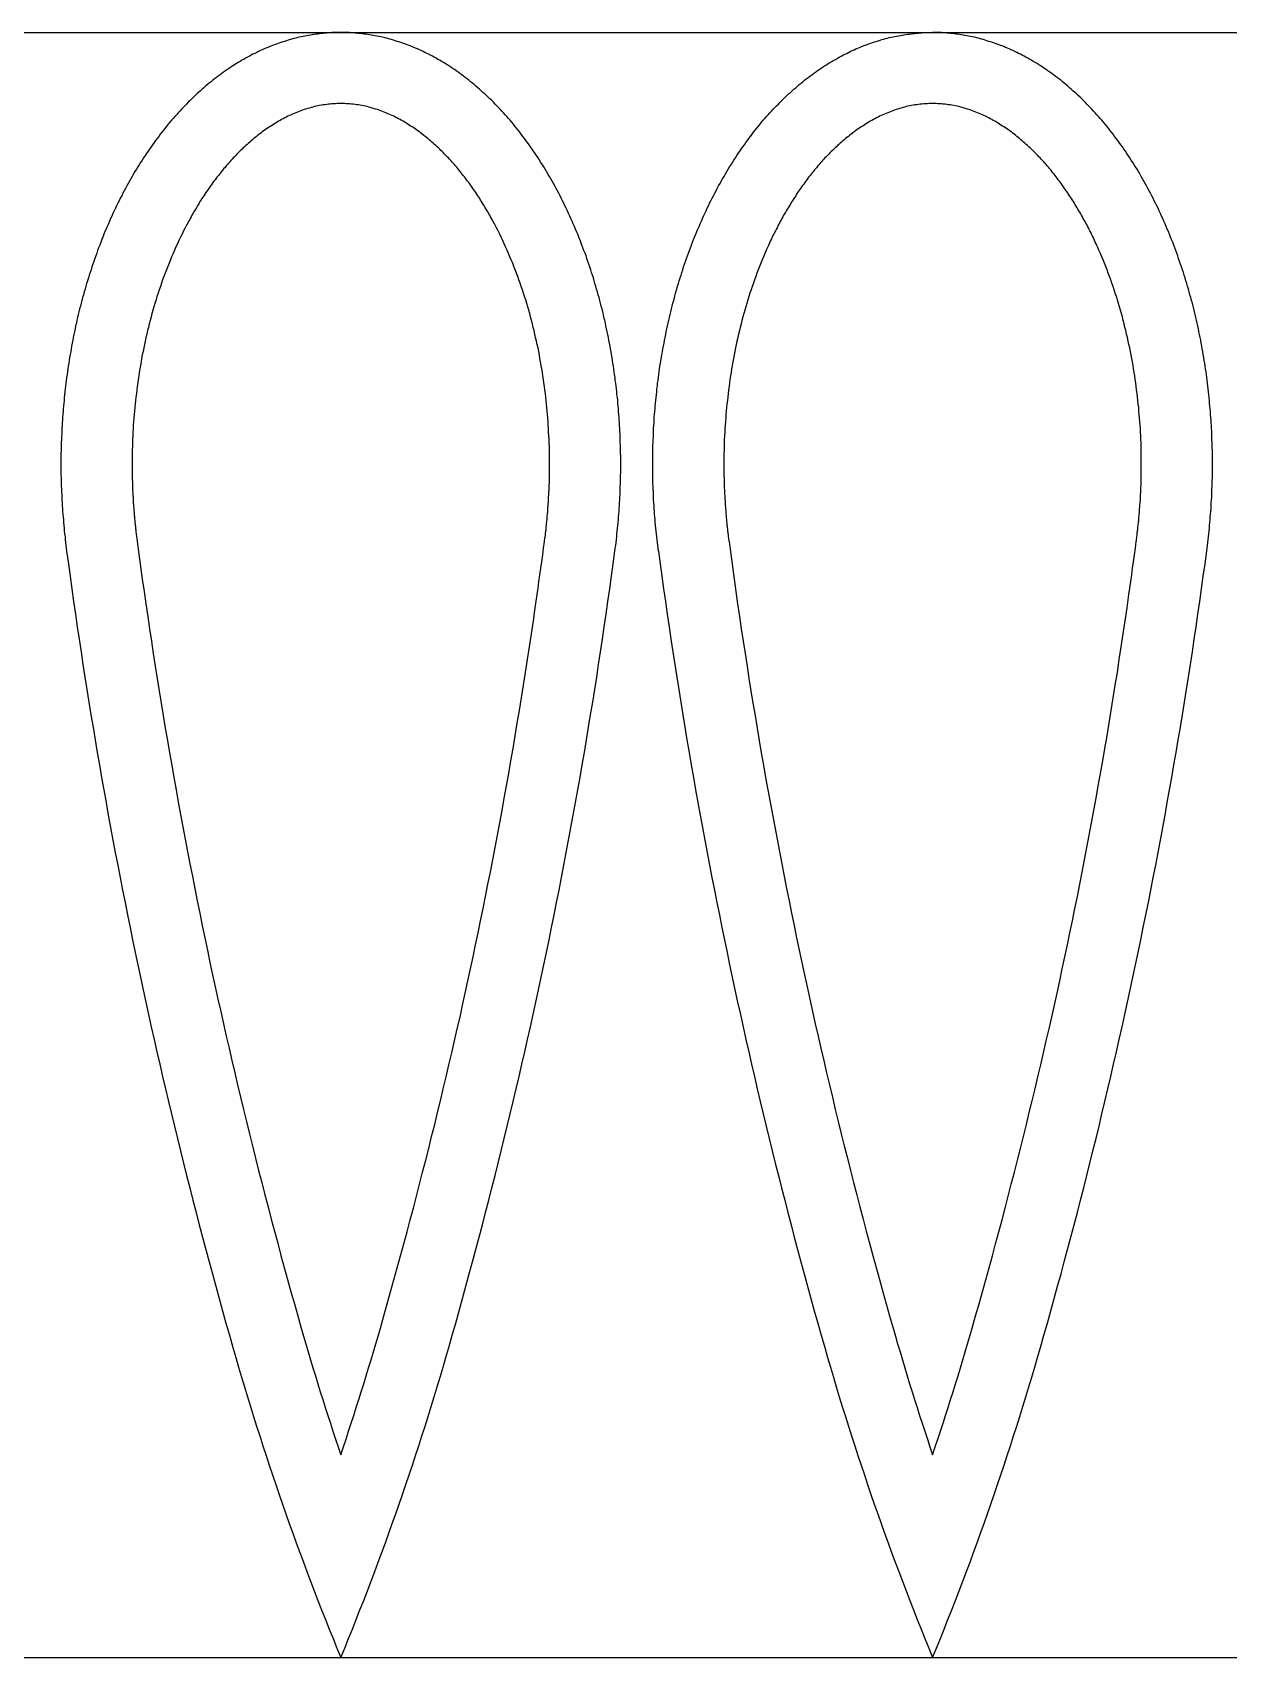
# Model space of a CAD drawing. Extents: x -111 to 2985, y -118 to 122.
# Drawn here: x 71.49 to 80.14, y 17.33 to 29.08 of the extents above; entities that cross this region are included whole.
import ezdxf

# ---------------------------------------------------------------- set-up
doc = ezdxf.new("R2010")
doc.units = 0
doc.layers.add('LAYER_03', color=5, linetype='CONTINUOUS')

msp = doc.modelspace()

# ---------------------------------------------------------------- linework, layer by layer
at = {"layer": 'LAYER_03'}
for points in [[(35.21, 29.081), (86.554, 29.081)], [(76.015, 25.331), (76.012, 25.352), (76.01, 25.372), (76.007, 25.393), (76.005, 25.414), (76.002, 25.434), (76, 25.455), (75.998, 25.475), (75.996, 25.496), (75.994, 25.516), (75.992, 25.537), (75.99, 25.557), (75.989, 25.578), (75.987, 25.598), (75.986, 25.618), (75.984, 25.639), (75.983, 25.659), (75.982, 25.679), (75.98, 25.7), (75.979, 25.72), (75.978, 25.74), (75.978, 25.76), (75.977, 25.78), (75.976, 25.8), (75.975, 25.82), (75.975, 25.84), (75.974, 25.86), (75.974, 25.88), (75.974, 25.9), (75.974, 25.919), (75.973, 25.939), (75.973, 25.959), (75.973, 25.978), (75.974, 25.998), (75.974, 26.018), (75.974, 26.038), (75.974, 26.057), (75.975, 26.077), (75.975, 26.097), (75.976, 26.117), (75.977, 26.137), (75.978, 26.157), (75.978, 26.177), (75.979, 26.198), (75.98, 26.218), (75.982, 26.238), (75.983, 26.258), (75.984, 26.278), (75.985, 26.299), (75.987, 26.319), (75.988, 26.34), (75.99, 26.36), (75.992, 26.38), (75.994, 26.401), (75.996, 26.421), (75.998, 26.442), (76, 26.462), (76.002, 26.483), (76.004, 26.504), (76.007, 26.524), (76.009, 26.545), (76.012, 26.565), (76.015, 26.586), (76.017, 26.607), (76.02, 26.627), (76.023, 26.648), (76.026, 26.669), (76.03, 26.69), (76.033, 26.71), (76.036, 26.731), (76.04, 26.752), (76.043, 26.772), (76.047, 26.793), (76.051, 26.814), (76.055, 26.835), (76.059, 26.855), (76.063, 26.876), (76.067, 26.897), (76.071, 26.917), (76.075, 26.938), (76.08, 26.959), (76.084, 26.979), (76.089, 27), (76.094, 27.021), (76.099, 27.041), (76.104, 27.062), (76.109, 27.082), (76.114, 27.103), (76.119, 27.123), (76.125, 27.144), (76.13, 27.164), (76.136, 27.185), (76.141, 27.205), (76.147, 27.225), (76.153, 27.246), (76.159, 27.266), (76.165, 27.286), (76.171, 27.306), (76.178, 27.326), (76.184, 27.346), (76.191, 27.366), (76.197, 27.386), (76.204, 27.406), (76.211, 27.426), (76.218, 27.446), (76.225, 27.466), (76.232, 27.486), (76.239, 27.505), (76.246, 27.525), (76.254, 27.544), (76.261, 27.564), (76.269, 27.583), (76.276, 27.602), (76.284, 27.622), (76.292, 27.641), (76.3, 27.66), (76.308, 27.679), (76.316, 27.698), (76.325, 27.717), (76.333, 27.736), (76.341, 27.754), (76.35, 27.773), (76.359, 27.792), (76.367, 27.81), (76.376, 27.828), (76.385, 27.847), (76.394, 27.865), (76.403, 27.883), (76.412, 27.901), (76.422, 27.919), (76.431, 27.937), (76.44, 27.954), (76.45, 27.972), (76.46, 27.989), (76.469, 28.007), (76.479, 28.024), (76.489, 28.041), (76.499, 28.058), (76.509, 28.075), (76.519, 28.092), (76.529, 28.109), (76.54, 28.125), (76.55, 28.142), (76.561, 28.158), (76.571, 28.175), (76.582, 28.191), (76.592, 28.207), (76.603, 28.223), (76.614, 28.238), (76.625, 28.254), (76.636, 28.27), (76.647, 28.285), (76.658, 28.3), (76.669, 28.315), (76.681, 28.33), (76.692, 28.345), (76.703, 28.36), (76.715, 28.375), (76.726, 28.389), (76.738, 28.403), (76.75, 28.418), (76.761, 28.432), (76.773, 28.446), (76.785, 28.459), (76.797, 28.473), (76.809, 28.486), (76.821, 28.5), (76.833, 28.513), (76.845, 28.526), (76.857, 28.539), (76.869, 28.552), (76.882, 28.564), (76.894, 28.577), (76.906, 28.589), (76.919, 28.601), (76.931, 28.613), (76.944, 28.625), (76.956, 28.637), (76.969, 28.648), (76.982, 28.66), (76.994, 28.671), (77.007, 28.682), (77.02, 28.693), (77.033, 28.704), (77.046, 28.715), (77.059, 28.725), (77.071, 28.736), (77.084, 28.746), (77.097, 28.756), (77.11, 28.766), (77.123, 28.775), (77.137, 28.785), (77.15, 28.794), (77.163, 28.804), (77.176, 28.813), (77.189, 28.822), (77.202, 28.83), (77.216, 28.839), (77.229, 28.847), (77.242, 28.856), (77.255, 28.864), (77.269, 28.872), (77.282, 28.88), (77.295, 28.887), (77.309, 28.895), (77.322, 28.902), (77.335, 28.91), (77.349, 28.917), (77.362, 28.924), (77.376, 28.93), (77.389, 28.937), (77.402, 28.943), (77.416, 28.95), (77.429, 28.956), (77.443, 28.962), (77.456, 28.968), (77.469, 28.973), (77.483, 28.979), (77.496, 28.984), (77.51, 28.989), (77.523, 28.994), (77.537, 28.999), (77.55, 29.004), (77.563, 29.009), (77.577, 29.013), (77.59, 29.017), (77.604, 29.022), (77.617, 29.026), (77.63, 29.03), (77.644, 29.033), (77.657, 29.037), (77.67, 29.04), (77.684, 29.044), (77.697, 29.047), (77.71, 29.05), (77.724, 29.053), (77.737, 29.055), (77.75, 29.058), (77.763, 29.06), (77.777, 29.063), (77.79, 29.065), (77.803, 29.067), (77.816, 29.069), (77.829, 29.07), (77.842, 29.072), (77.855, 29.074), (77.868, 29.075), (77.881, 29.076), (77.894, 29.077), (77.907, 29.078), (77.92, 29.079), (77.933, 29.08), (77.946, 29.08), (77.959, 29.081), (77.972, 29.081), (77.984, 29.081), (77.997, 29.081)], [(77.997, 28.567), (77.984, 28.567), (77.971, 28.567), (77.959, 28.566), (77.946, 28.565), (77.933, 28.565), (77.92, 28.563), (77.908, 28.562), (77.895, 28.561), (77.882, 28.559), (77.869, 28.557), (77.857, 28.555), (77.844, 28.553), (77.832, 28.55), (77.819, 28.548), (77.807, 28.545), (77.794, 28.542), (77.782, 28.538), (77.769, 28.535), (77.757, 28.531), (77.745, 28.527), (77.733, 28.524), (77.721, 28.519), (77.709, 28.515), (77.697, 28.511), (77.685, 28.506), (77.673, 28.501), (77.661, 28.496), (77.649, 28.491), (77.637, 28.486), (77.626, 28.481), (77.614, 28.475), (77.603, 28.469), (77.591, 28.463), (77.58, 28.458), (77.569, 28.451), (77.558, 28.445), (77.546, 28.439), (77.535, 28.432), (77.524, 28.426), (77.513, 28.419), (77.503, 28.412), (77.492, 28.405), (77.481, 28.398), (77.47, 28.391), (77.46, 28.384), (77.449, 28.377), (77.439, 28.369), (77.429, 28.362), (77.418, 28.354), (77.408, 28.346), (77.398, 28.338), (77.388, 28.33), (77.378, 28.322), (77.368, 28.314), (77.358, 28.306), (77.349, 28.298), (77.339, 28.289), (77.329, 28.281), (77.32, 28.272), (77.31, 28.264), (77.301, 28.255), (77.292, 28.246), (77.282, 28.238), (77.273, 28.229), (77.264, 28.22), (77.255, 28.211), (77.246, 28.201), (77.237, 28.192), (77.228, 28.183), (77.219, 28.174), (77.211, 28.164), (77.202, 28.155), (77.193, 28.145), (77.185, 28.136), (77.176, 28.126), (77.168, 28.116), (77.16, 28.106), (77.152, 28.097), (77.143, 28.087), (77.135, 28.077), (77.127, 28.067), (77.119, 28.057), (77.111, 28.047), (77.103, 28.037), (77.096, 28.027), (77.088, 28.016), (77.08, 28.006), (77.073, 27.996), (77.065, 27.985), (77.057, 27.975), (77.05, 27.965), (77.043, 27.954), (77.035, 27.944), (77.028, 27.933), (77.021, 27.923), (77.014, 27.912), (77.007, 27.901), (77, 27.891), (76.993, 27.88), (76.986, 27.869), (76.979, 27.858), (76.972, 27.847), (76.966, 27.836), (76.959, 27.825), (76.952, 27.814), (76.946, 27.803), (76.939, 27.792), (76.933, 27.781), (76.926, 27.77), (76.92, 27.759), (76.914, 27.748), (76.908, 27.737), (76.902, 27.725), (76.895, 27.714), (76.889, 27.703), (76.883, 27.692), (76.877, 27.68), (76.872, 27.669), (76.866, 27.657), (76.86, 27.646), (76.854, 27.635), (76.849, 27.623), (76.843, 27.612), (76.837, 27.6), (76.832, 27.588), (76.826, 27.577), (76.821, 27.565), (76.816, 27.554), (76.81, 27.542), (76.805, 27.53), (76.794, 27.507), (76.784, 27.483), (76.774, 27.46), (76.764, 27.436), (76.755, 27.412), (76.745, 27.389), (76.736, 27.365), (76.727, 27.341), (76.718, 27.317), (76.709, 27.293), (76.701, 27.269), (76.692, 27.244), (76.684, 27.22), (76.676, 27.196), (76.668, 27.171), (76.661, 27.147), (76.653, 27.122), (76.646, 27.098), (76.639, 27.073), (76.632, 27.049), (76.625, 27.024), (76.618, 26.999), (76.612, 26.974), (76.606, 26.949), (76.6, 26.925), (76.594, 26.9), (76.588, 26.875), (76.582, 26.85), (76.577, 26.825), (76.572, 26.8), (76.567, 26.774), (76.562, 26.749), (76.557, 26.724), (76.553, 26.699), (76.548, 26.674), (76.544, 26.648), (76.54, 26.623), (76.536, 26.598), (76.532, 26.572), (76.528, 26.547), (76.525, 26.522), (76.522, 26.496), (76.519, 26.471), (76.516, 26.445), (76.513, 26.42), (76.51, 26.394), (76.507, 26.369), (76.505, 26.343), (76.503, 26.318), (76.501, 26.292), (76.499, 26.267), (76.497, 26.241), (76.495, 26.216), (76.494, 26.19), (76.493, 26.165), (76.491, 26.139), (76.49, 26.113), (76.49, 26.088), (76.489, 26.062), (76.488, 26.037), (76.488, 26.011), (76.488, 25.985), (76.488, 25.96)], [(76.488, 25.96), (76.488, 25.951), (76.488, 25.943), (76.488, 25.934), (76.488, 25.925), (76.488, 25.917), (76.488, 25.908), (76.488, 25.899), (76.488, 25.891), (76.488, 25.882), (76.488, 25.873), (76.489, 25.865), (76.489, 25.856), (76.489, 25.847), (76.489, 25.838), (76.49, 25.829), (76.49, 25.821), (76.49, 25.812), (76.491, 25.803), (76.491, 25.794), (76.491, 25.785), (76.492, 25.776), (76.492, 25.767), (76.492, 25.758), (76.493, 25.749), (76.493, 25.74), (76.494, 25.731), (76.494, 25.723), (76.495, 25.714), (76.495, 25.705), (76.496, 25.696), (76.496, 25.687), (76.497, 25.678), (76.498, 25.669), (76.498, 25.66), (76.499, 25.651), (76.5, 25.642), (76.5, 25.633), (76.501, 25.624), (76.502, 25.615), (76.502, 25.606), (76.503, 25.598), (76.504, 25.589), (76.505, 25.58), (76.505, 25.571), (76.506, 25.562), (76.507, 25.553), (76.508, 25.545), (76.509, 25.536), (76.51, 25.527), (76.51, 25.518), (76.511, 25.51), (76.512, 25.501), (76.513, 25.492), (76.514, 25.484), (76.515, 25.475), (76.516, 25.467), (76.517, 25.458), (76.518, 25.45), (76.519, 25.441), (76.52, 25.433), (76.521, 25.424), (76.522, 25.416), (76.523, 25.407), (76.525, 25.399)], [(52.325, 17.329), (60.882, 17.329), (84.732, 17.329)], [(69.44, 17.329), (77.997, 17.329)], [(77.997, 17.329), (86.554, 17.329)]]:
    msp.add_lwpolyline(points, dxfattribs=at)
for points in [[(73.718, 17.329, 0.028059), (74.499, 19.571, 0.036624), (75.7, 25.331), (75.703, 25.352), (75.706, 25.372), (75.708, 25.393), (75.711, 25.414), (75.713, 25.434), (75.715, 25.455), (75.717, 25.475), (75.719, 25.496), (75.721, 25.516), (75.723, 25.537), (75.725, 25.557), (75.727, 25.578), (75.728, 25.598), (75.73, 25.618), (75.731, 25.639), (75.733, 25.659), (75.734, 25.679), (75.735, 25.7), (75.736, 25.72), (75.737, 25.74), (75.738, 25.76), (75.739, 25.78), (75.739, 25.8), (75.74, 25.82), (75.74, 25.84), (75.741, 25.86), (75.741, 25.88), (75.742, 25.9), (75.742, 25.919), (75.742, 25.939), (75.742, 25.959), (75.742, 25.978), (75.742, 25.998), (75.742, 26.018), (75.741, 26.038), (75.741, 26.057), (75.74, 26.077), (75.74, 26.097), (75.739, 26.117), (75.739, 26.137), (75.738, 26.157), (75.737, 26.177), (75.736, 26.198), (75.735, 26.218), (75.734, 26.238), (75.733, 26.258), (75.731, 26.278), (75.73, 26.299), (75.728, 26.319), (75.727, 26.34), (75.725, 26.36), (75.723, 26.38), (75.722, 26.401), (75.72, 26.421), (75.718, 26.442), (75.715, 26.462), (75.713, 26.483), (75.711, 26.504), (75.709, 26.524), (75.706, 26.545), (75.703, 26.565), (75.701, 26.586), (75.698, 26.607), (75.695, 26.627), (75.692, 26.648), (75.689, 26.669), (75.686, 26.69), (75.683, 26.71), (75.679, 26.731), (75.676, 26.752), (75.672, 26.772), (75.668, 26.793), (75.665, 26.814), (75.661, 26.835), (75.657, 26.855), (75.653, 26.876), (75.649, 26.897), (75.644, 26.917), (75.64, 26.938), (75.635, 26.959), (75.631, 26.979), (75.626, 27), (75.621, 27.021), (75.617, 27.041), (75.612, 27.062), (75.607, 27.082), (75.601, 27.103), (75.596, 27.123), (75.591, 27.144), (75.585, 27.164), (75.58, 27.185), (75.574, 27.205), (75.568, 27.225), (75.562, 27.246), (75.556, 27.266), (75.55, 27.286), (75.544, 27.306), (75.538, 27.326), (75.531, 27.346), (75.525, 27.366), (75.518, 27.386), (75.511, 27.406), (75.505, 27.426), (75.498, 27.446), (75.491, 27.466), (75.484, 27.486), (75.476, 27.505), (75.469, 27.525), (75.462, 27.544), (75.454, 27.564), (75.447, 27.583), (75.439, 27.602), (75.431, 27.622), (75.423, 27.641), (75.415, 27.66), (75.407, 27.679), (75.399, 27.698), (75.391, 27.717), (75.382, 27.736), (75.374, 27.754), (75.365, 27.773), (75.357, 27.792), (75.348, 27.81), (75.339, 27.828), (75.33, 27.847), (75.321, 27.865), (75.312, 27.883), (75.303, 27.901), (75.294, 27.919), (75.284, 27.937), (75.275, 27.954), (75.265, 27.972), (75.256, 27.989), (75.246, 28.007), (75.236, 28.024), (75.226, 28.041), (75.216, 28.058), (75.206, 28.075), (75.196, 28.092), (75.186, 28.109), (75.176, 28.125), (75.165, 28.142), (75.155, 28.158), (75.144, 28.175), (75.134, 28.191), (75.123, 28.207), (75.112, 28.223), (75.101, 28.238), (75.09, 28.254), (75.079, 28.27), (75.068, 28.285), (75.057, 28.3), (75.046, 28.315), (75.035, 28.33), (75.023, 28.345), (75.012, 28.36), (75.001, 28.375), (74.989, 28.389), (74.977, 28.403), (74.966, 28.418), (74.954, 28.432), (74.942, 28.446), (74.93, 28.459), (74.918, 28.473), (74.907, 28.486), (74.894, 28.5), (74.882, 28.513), (74.87, 28.526), (74.858, 28.539), (74.846, 28.552), (74.834, 28.564), (74.821, 28.577), (74.809, 28.589), (74.796, 28.601), (74.784, 28.613), (74.771, 28.625), (74.759, 28.637), (74.746, 28.648), (74.734, 28.66), (74.721, 28.671), (74.708, 28.682), (74.695, 28.693), (74.683, 28.704), (74.67, 28.715), (74.657, 28.725), (74.644, 28.736), (74.631, 28.746), (74.618, 28.756), (74.605, 28.766), (74.592, 28.775), (74.579, 28.785), (74.566, 28.794), (74.553, 28.804), (74.539, 28.813), (74.526, 28.822), (74.513, 28.83), (74.5, 28.839), (74.487, 28.847), (74.473, 28.856), (74.46, 28.864), (74.447, 28.872), (74.433, 28.88), (74.42, 28.887), (74.407, 28.895), (74.393, 28.902), (74.38, 28.91), (74.367, 28.917), (74.353, 28.924), (74.34, 28.93), (74.326, 28.937), (74.313, 28.943), (74.3, 28.95), (74.286, 28.956), (74.273, 28.962), (74.259, 28.968), (74.246, 28.973), (74.232, 28.979), (74.219, 28.984), (74.206, 28.989), (74.192, 28.994), (74.179, 28.999), (74.165, 29.004), (74.152, 29.009), (74.138, 29.013), (74.125, 29.017), (74.112, 29.022), (74.098, 29.026), (74.085, 29.03), (74.072, 29.033), (74.058, 29.037), (74.045, 29.04), (74.032, 29.044), (74.018, 29.047), (74.005, 29.05), (73.992, 29.053), (73.978, 29.055), (73.965, 29.058), (73.952, 29.06), (73.939, 29.063), (73.926, 29.065), (73.912, 29.067), (73.899, 29.069), (73.886, 29.07), (73.873, 29.072), (73.86, 29.074), (73.847, 29.075), (73.834, 29.076), (73.821, 29.077), (73.808, 29.078), (73.795, 29.079), (73.782, 29.08), (73.769, 29.08), (73.757, 29.081), (73.744, 29.081), (73.731, 29.081), (73.718, 29.081), (73.706, 29.081), (73.693, 29.081), (73.68, 29.081), (73.667, 29.08), (73.654, 29.08), (73.641, 29.079), (73.628, 29.078), (73.616, 29.077), (73.603, 29.076), (73.59, 29.075), (73.577, 29.074), (73.563, 29.072), (73.55, 29.07), (73.537, 29.069), (73.524, 29.067), (73.511, 29.065), (73.498, 29.063), (73.485, 29.06), (73.471, 29.058), (73.458, 29.055), (73.445, 29.053), (73.432, 29.05), (73.418, 29.047), (73.405, 29.044), (73.392, 29.04), (73.378, 29.037), (73.365, 29.033), (73.352, 29.03), (73.338, 29.026), (73.325, 29.022), (73.312, 29.017), (73.298, 29.013), (73.285, 29.009), (73.271, 29.004), (73.258, 28.999), (73.244, 28.994), (73.231, 28.989), (73.218, 28.984), (73.204, 28.979), (73.191, 28.973), (73.177, 28.968), (73.164, 28.962), (73.15, 28.956), (73.137, 28.95), (73.124, 28.943), (73.11, 28.937), (73.097, 28.93), (73.083, 28.924), (73.07, 28.917), (73.057, 28.91), (73.043, 28.902), (73.03, 28.895), (73.017, 28.887), (73.003, 28.88), (72.99, 28.872), (72.977, 28.864), (72.963, 28.856), (72.95, 28.847), (72.937, 28.839), (72.924, 28.83), (72.91, 28.822), (72.897, 28.813), (72.884, 28.804), (72.871, 28.794), (72.858, 28.785), (72.845, 28.775), (72.832, 28.766), (72.819, 28.756), (72.806, 28.746), (72.793, 28.736), (72.78, 28.725), (72.767, 28.715), (72.754, 28.704), (72.741, 28.693), (72.728, 28.682), (72.716, 28.671), (72.703, 28.66), (72.69, 28.648), (72.678, 28.637), (72.665, 28.625), (72.653, 28.613), (72.64, 28.601), (72.628, 28.589), (72.615, 28.577), (72.603, 28.564), (72.591, 28.552), (72.579, 28.539), (72.566, 28.526), (72.554, 28.513), (72.542, 28.5), (72.53, 28.486), (72.518, 28.473), (72.506, 28.459), (72.494, 28.446), (72.483, 28.432), (72.471, 28.418), (72.459, 28.403), (72.448, 28.389), (72.436, 28.375), (72.425, 28.36), (72.413, 28.345), (72.402, 28.33), (72.391, 28.315), (72.379, 28.3), (72.368, 28.285), (72.357, 28.27), (72.346, 28.254), (72.335, 28.238), (72.325, 28.223), (72.314, 28.207), (72.303, 28.191), (72.292, 28.175), (72.282, 28.158), (72.271, 28.142), (72.261, 28.125), (72.251, 28.109), (72.241, 28.092), (72.23, 28.075), (72.22, 28.058), (72.21, 28.041), (72.2, 28.024), (72.191, 28.007), (72.181, 27.989), (72.171, 27.972), (72.162, 27.954), (72.152, 27.937), (72.143, 27.919), (72.134, 27.901), (72.124, 27.883), (72.115, 27.865), (72.106, 27.847), (72.097, 27.828), (72.089, 27.81), (72.08, 27.792), (72.071, 27.773), (72.063, 27.754), (72.054, 27.736), (72.046, 27.717), (72.038, 27.698), (72.029, 27.679), (72.021, 27.66), (72.013, 27.641), (72.005, 27.622), (71.998, 27.602), (71.99, 27.583), (71.982, 27.564), (71.975, 27.544), (71.967, 27.525), (71.96, 27.505), (71.953, 27.486), (71.946, 27.466), (71.939, 27.446), (71.932, 27.426), (71.925, 27.406), (71.918, 27.386), (71.912, 27.366), (71.905, 27.346), (71.899, 27.326), (71.893, 27.306), (71.886, 27.286), (71.88, 27.266), (71.874, 27.246), (71.869, 27.225), (71.863, 27.205), (71.857, 27.185), (71.851, 27.164), (71.846, 27.144), (71.841, 27.123), (71.835, 27.103), (71.83, 27.082), (71.825, 27.062), (71.82, 27.041), (71.815, 27.021), (71.81, 27), (71.806, 26.979), (71.801, 26.959), (71.797, 26.938), (71.792, 26.917), (71.788, 26.897), (71.784, 26.876), (71.78, 26.855), (71.776, 26.835), (71.772, 26.814), (71.768, 26.793), (71.765, 26.772), (71.761, 26.752), (71.757, 26.731), (71.754, 26.71), (71.751, 26.69), (71.748, 26.669), (71.745, 26.648), (71.742, 26.627), (71.739, 26.607), (71.736, 26.586), (71.733, 26.565), (71.731, 26.545), (71.728, 26.524), (71.726, 26.504), (71.723, 26.483), (71.721, 26.462), (71.719, 26.442), (71.717, 26.421), (71.715, 26.401), (71.713, 26.38), (71.711, 26.36), (71.71, 26.34), (71.708, 26.319), (71.707, 26.299), (71.705, 26.278), (71.704, 26.258), (71.703, 26.238), (71.702, 26.218), (71.701, 26.198), (71.7, 26.177), (71.699, 26.157), (71.698, 26.137), (71.697, 26.117), (71.697, 26.097), (71.696, 26.077), (71.696, 26.057), (71.695, 26.038), (71.695, 26.018), (71.695, 25.998), (71.695, 25.978), (71.695, 25.959), (71.695, 25.939), (71.695, 25.919), (71.695, 25.9), (71.695, 25.88), (71.696, 25.86), (71.696, 25.84), (71.697, 25.82), (71.697, 25.8), (71.698, 25.78), (71.699, 25.76), (71.7, 25.74), (71.701, 25.72), (71.702, 25.7), (71.703, 25.679), (71.704, 25.659), (71.705, 25.639), (71.707, 25.618), (71.708, 25.598), (71.71, 25.578), (71.712, 25.557), (71.713, 25.537), (71.715, 25.516), (71.717, 25.496), (71.719, 25.475), (71.721, 25.455), (71.724, 25.434), (71.726, 25.414), (71.728, 25.393), (71.731, 25.372), (71.733, 25.352), (71.736, 25.331, 0.036624), (72.938, 19.571, 0.028059)], [(73.718, 18.795, 0.011639), (74.004, 19.712), (74.029, 19.8), (74.054, 19.887), (74.078, 19.974), (74.102, 20.061), (74.126, 20.147), (74.15, 20.234), (74.174, 20.321), (74.197, 20.407), (74.22, 20.494), (74.243, 20.58), (74.265, 20.666), (74.288, 20.753), (74.31, 20.839), (74.332, 20.925), (74.354, 21.011), (74.375, 21.098), (74.397, 21.184), (74.418, 21.27), (74.439, 21.356), (74.459, 21.443), (74.48, 21.529), (74.5, 21.615), (74.52, 21.702), (74.54, 21.788), (74.56, 21.875), (74.58, 21.961), (74.599, 22.048), (74.618, 22.135), (74.637, 22.222), (74.656, 22.309), (74.675, 22.396), (74.693, 22.483), (74.711, 22.571), (74.729, 22.658), (74.747, 22.746), (74.765, 22.834), (74.782, 22.922), (74.8, 23.01), (74.817, 23.098), (74.834, 23.187), (74.851, 23.276), (74.867, 23.365), (74.884, 23.454), (74.9, 23.543), (74.916, 23.633), (74.932, 23.723), (74.948, 23.813), (74.964, 23.904), (74.979, 23.995), (74.994, 24.086), (75.009, 24.177), (75.024, 24.269), (75.039, 24.361), (75.054, 24.453), (75.068, 24.546), (75.083, 24.639), (75.097, 24.733), (75.111, 24.827), (75.124, 24.921), (75.138, 25.016), (75.145, 25.063), (75.151, 25.111), (75.158, 25.159), (75.165, 25.207), (75.171, 25.254), (75.178, 25.303), (75.184, 25.351), (75.191, 25.399), (75.192, 25.408), (75.193, 25.417), (75.194, 25.426), (75.195, 25.435), (75.197, 25.444), (75.198, 25.453), (75.199, 25.462), (75.2, 25.47), (75.201, 25.479), (75.202, 25.488), (75.203, 25.497), (75.204, 25.506), (75.205, 25.515), (75.206, 25.524), (75.206, 25.533), (75.207, 25.542), (75.208, 25.55), (75.209, 25.559), (75.21, 25.568), (75.211, 25.577), (75.211, 25.586), (75.212, 25.595), (75.213, 25.604), (75.214, 25.612), (75.214, 25.621), (75.215, 25.63), (75.216, 25.639), (75.216, 25.648), (75.217, 25.656), (75.218, 25.665), (75.218, 25.674), (75.219, 25.683), (75.219, 25.692), (75.22, 25.7), (75.22, 25.709), (75.221, 25.718), (75.221, 25.727), (75.222, 25.735), (75.222, 25.744), (75.223, 25.753), (75.223, 25.762), (75.224, 25.77), (75.224, 25.779), (75.224, 25.788), (75.225, 25.796), (75.225, 25.805), (75.225, 25.814), (75.226, 25.822), (75.226, 25.831), (75.226, 25.84), (75.226, 25.848), (75.227, 25.857), (75.227, 25.866), (75.227, 25.874), (75.227, 25.883), (75.227, 25.891), (75.227, 25.9), (75.227, 25.908), (75.228, 25.917), (75.228, 25.926), (75.228, 25.934), (75.228, 25.943), (75.228, 25.951), (75.228, 25.96), (75.228, 25.985), (75.227, 26.011), (75.227, 26.037), (75.227, 26.062), (75.226, 26.088), (75.225, 26.113), (75.224, 26.139), (75.223, 26.165), (75.221, 26.19), (75.22, 26.216), (75.218, 26.241), (75.217, 26.267), (75.215, 26.292), (75.213, 26.318), (75.21, 26.343), (75.208, 26.369), (75.205, 26.394), (75.203, 26.42), (75.2, 26.445), (75.197, 26.471), (75.194, 26.496), (75.19, 26.522), (75.187, 26.547), (75.183, 26.572), (75.179, 26.598), (75.176, 26.623), (75.171, 26.648), (75.167, 26.674), (75.163, 26.699), (75.158, 26.724), (75.154, 26.749), (75.149, 26.774), (75.144, 26.8), (75.138, 26.825), (75.133, 26.85), (75.127, 26.875), (75.122, 26.9), (75.116, 26.925), (75.11, 26.949), (75.104, 26.974), (75.097, 26.999), (75.09, 27.024), (75.084, 27.049), (75.077, 27.073), (75.07, 27.098), (75.062, 27.122), (75.055, 27.147), (75.047, 27.171), (75.039, 27.196), (75.031, 27.22), (75.023, 27.244), (75.015, 27.269), (75.006, 27.293), (74.997, 27.317), (74.989, 27.341), (74.979, 27.365), (74.97, 27.389), (74.961, 27.412), (74.951, 27.436), (74.941, 27.46), (74.931, 27.483), (74.921, 27.507), (74.91, 27.53), (74.9, 27.554), (74.889, 27.577), (74.878, 27.6), (74.867, 27.623), (74.855, 27.646), (74.844, 27.669), (74.832, 27.692), (74.826, 27.703), (74.82, 27.714), (74.814, 27.725), (74.808, 27.737), (74.801, 27.748), (74.795, 27.759), (74.789, 27.77), (74.783, 27.781), (74.776, 27.792), (74.77, 27.803), (74.763, 27.814), (74.756, 27.825), (74.75, 27.836), (74.743, 27.847), (74.736, 27.858), (74.729, 27.869), (74.723, 27.88), (74.716, 27.891), (74.709, 27.901), (74.702, 27.912), (74.694, 27.923), (74.687, 27.933), (74.68, 27.944), (74.673, 27.954), (74.665, 27.965), (74.658, 27.975), (74.65, 27.986), (74.643, 27.996), (74.635, 28.006), (74.628, 28.016), (74.62, 28.027), (74.612, 28.037), (74.604, 28.047), (74.596, 28.057), (74.588, 28.067), (74.58, 28.077), (74.572, 28.087), (74.564, 28.097), (74.556, 28.107), (74.547, 28.116), (74.539, 28.126), (74.53, 28.136), (74.522, 28.145), (74.513, 28.155), (74.505, 28.164), (74.496, 28.174), (74.487, 28.183), (74.478, 28.192), (74.469, 28.201), (74.46, 28.21), (74.451, 28.22), (74.442, 28.228), (74.433, 28.237), (74.424, 28.246), (74.414, 28.255), (74.405, 28.264), (74.396, 28.272), (74.386, 28.281), (74.376, 28.289), (74.367, 28.298), (74.357, 28.306), (74.347, 28.314), (74.337, 28.322), (74.327, 28.33), (74.317, 28.338), (74.307, 28.346), (74.297, 28.354), (74.287, 28.362), (74.276, 28.369), (74.266, 28.377), (74.255, 28.384), (74.245, 28.391), (74.234, 28.398), (74.223, 28.405), (74.213, 28.412), (74.202, 28.419), (74.191, 28.426), (74.18, 28.432), (74.169, 28.439), (74.158, 28.445), (74.147, 28.451), (74.135, 28.458), (74.124, 28.464), (74.113, 28.469), (74.101, 28.475), (74.089, 28.481), (74.078, 28.486), (74.066, 28.491), (74.054, 28.496), (74.043, 28.501), (74.031, 28.506), (74.019, 28.511), (74.007, 28.515), (73.995, 28.519), (73.983, 28.524), (73.97, 28.527), (73.958, 28.531), (73.946, 28.535), (73.934, 28.538), (73.921, 28.542), (73.909, 28.545), (73.896, 28.548), (73.884, 28.55), (73.871, 28.553), (73.859, 28.555), (73.846, 28.557), (73.833, 28.559), (73.821, 28.561), (73.808, 28.562), (73.795, 28.563), (73.782, 28.565), (73.77, 28.565), (73.757, 28.566), (73.744, 28.567), (73.731, 28.567), (73.718, 28.567), (73.706, 28.567), (73.693, 28.567), (73.68, 28.566), (73.667, 28.565), (73.654, 28.565), (73.642, 28.563), (73.629, 28.562), (73.616, 28.561), (73.603, 28.559), (73.591, 28.557), (73.578, 28.555), (73.565, 28.553), (73.553, 28.55), (73.54, 28.548), (73.528, 28.545), (73.515, 28.542), (73.503, 28.538), (73.491, 28.535), (73.478, 28.531), (73.466, 28.527), (73.454, 28.524), (73.442, 28.519), (73.43, 28.515), (73.418, 28.511), (73.406, 28.506), (73.394, 28.501), (73.382, 28.496), (73.37, 28.491), (73.359, 28.486), (73.347, 28.481), (73.336, 28.475), (73.324, 28.469), (73.313, 28.463), (73.301, 28.458), (73.29, 28.451), (73.279, 28.445), (73.268, 28.439), (73.257, 28.432), (73.246, 28.426), (73.235, 28.419), (73.224, 28.412), (73.213, 28.405), (73.202, 28.398), (73.192, 28.391), (73.181, 28.384), (73.171, 28.377), (73.16, 28.369), (73.15, 28.362), (73.14, 28.354), (73.13, 28.346), (73.119, 28.338), (73.109, 28.33), (73.099, 28.322), (73.089, 28.314), (73.08, 28.306), (73.07, 28.298), (73.06, 28.289), (73.051, 28.281), (73.041, 28.272), (73.032, 28.264), (73.022, 28.255), (73.013, 28.246), (73.004, 28.238), (72.994, 28.229), (72.985, 28.22), (72.976, 28.211), (72.967, 28.201), (72.958, 28.192), (72.949, 28.183), (72.941, 28.174), (72.932, 28.164), (72.923, 28.155), (72.915, 28.145), (72.906, 28.136), (72.898, 28.126), (72.889, 28.116), (72.881, 28.106), (72.873, 28.097), (72.865, 28.087), (72.856, 28.077), (72.848, 28.067), (72.84, 28.057), (72.833, 28.047), (72.825, 28.037), (72.817, 28.027), (72.809, 28.016), (72.801, 28.006), (72.794, 27.996), (72.786, 27.985), (72.779, 27.975), (72.771, 27.965), (72.764, 27.954), (72.757, 27.944), (72.749, 27.933), (72.742, 27.923), (72.735, 27.912), (72.728, 27.901), (72.721, 27.891), (72.714, 27.88), (72.707, 27.869), (72.7, 27.858), (72.694, 27.847), (72.687, 27.836), (72.68, 27.825), (72.674, 27.814), (72.667, 27.803), (72.661, 27.792), (72.654, 27.781), (72.648, 27.77), (72.641, 27.759), (72.635, 27.748), (72.629, 27.737), (72.623, 27.725), (72.617, 27.714), (72.611, 27.703), (72.605, 27.692), (72.593, 27.669), (72.581, 27.646), (72.57, 27.623), (72.559, 27.6), (72.548, 27.577), (72.537, 27.554), (72.526, 27.53), (72.516, 27.507), (72.506, 27.483), (72.495, 27.46), (72.486, 27.436), (72.476, 27.412), (72.467, 27.389), (72.457, 27.365), (72.448, 27.341), (72.439, 27.317), (72.43, 27.293), (72.422, 27.269), (72.414, 27.244), (72.405, 27.22), (72.397, 27.196), (72.389, 27.171), (72.382, 27.147), (72.374, 27.122), (72.367, 27.098), (72.36, 27.073), (72.353, 27.049), (72.346, 27.024), (72.34, 26.999), (72.333, 26.974), (72.327, 26.949), (72.321, 26.925), (72.315, 26.9), (72.309, 26.875), (72.304, 26.85), (72.298, 26.825), (72.293, 26.8), (72.288, 26.774), (72.283, 26.749), (72.278, 26.724), (72.274, 26.699), (72.269, 26.674), (72.265, 26.648), (72.261, 26.623), (72.257, 26.598), (72.253, 26.572), (72.25, 26.547), (72.246, 26.522), (72.243, 26.496), (72.24, 26.471), (72.237, 26.445), (72.234, 26.42), (72.231, 26.394), (72.229, 26.369), (72.226, 26.343), (72.224, 26.318), (72.222, 26.292), (72.22, 26.267), (72.218, 26.241), (72.217, 26.216), (72.215, 26.19), (72.214, 26.165), (72.213, 26.139), (72.212, 26.113), (72.211, 26.088), (72.21, 26.062), (72.21, 26.037), (72.209, 26.011), (72.209, 25.985), (72.209, 25.96), (72.209, 25.951), (72.209, 25.943), (72.209, 25.934), (72.209, 25.925), (72.209, 25.917), (72.209, 25.908), (72.209, 25.899), (72.209, 25.891), (72.21, 25.882), (72.21, 25.873), (72.21, 25.865), (72.21, 25.856), (72.21, 25.847), (72.211, 25.838), (72.211, 25.829), (72.211, 25.821), (72.212, 25.812), (72.212, 25.803), (72.212, 25.794), (72.213, 25.785), (72.213, 25.776), (72.213, 25.767), (72.214, 25.758), (72.214, 25.749), (72.215, 25.74), (72.215, 25.731), (72.216, 25.723), (72.216, 25.714), (72.217, 25.705), (72.217, 25.696), (72.218, 25.687), (72.218, 25.678), (72.219, 25.669), (72.22, 25.66), (72.22, 25.651), (72.221, 25.642), (72.221, 25.633), (72.222, 25.624), (72.223, 25.615), (72.224, 25.606), (72.224, 25.598), (72.225, 25.589), (72.226, 25.58), (72.227, 25.571), (72.227, 25.562), (72.228, 25.553), (72.229, 25.545), (72.23, 25.536), (72.231, 25.527), (72.232, 25.518), (72.233, 25.51), (72.234, 25.501), (72.234, 25.492), (72.235, 25.484), (72.236, 25.475), (72.237, 25.467), (72.238, 25.458), (72.239, 25.45), (72.24, 25.441), (72.241, 25.433), (72.243, 25.424), (72.244, 25.416), (72.245, 25.407), (72.246, 25.399, 0.036624), (73.432, 19.712, 0.011639)]]:
    msp.add_lwpolyline(points, format="xyb", close=True, dxfattribs=at)
for points in [[(77.997, 17.329, 0.028059), (78.777, 19.571, 0.036624), (79.979, 25.331), (79.982, 25.352), (79.984, 25.372), (79.987, 25.393), (79.989, 25.414), (79.992, 25.434), (79.994, 25.455), (79.996, 25.475), (79.998, 25.496), (80, 25.516), (80.002, 25.537), (80.004, 25.557), (80.005, 25.578), (80.007, 25.598), (80.009, 25.618), (80.01, 25.639), (80.011, 25.659), (80.012, 25.679), (80.014, 25.7), (80.015, 25.72), (80.016, 25.74), (80.016, 25.76), (80.017, 25.78), (80.018, 25.8), (80.019, 25.82), (80.019, 25.84), (80.02, 25.86), (80.02, 25.88), (80.02, 25.9), (80.02, 25.919), (80.021, 25.939), (80.021, 25.959), (80.021, 25.978), (80.02, 25.998), (80.02, 26.018), (80.02, 26.038), (80.02, 26.057), (80.019, 26.077), (80.019, 26.097), (80.018, 26.117), (80.017, 26.137), (80.017, 26.157), (80.016, 26.177), (80.015, 26.198), (80.014, 26.218), (80.013, 26.238), (80.011, 26.258), (80.01, 26.278), (80.009, 26.299), (80.007, 26.319), (80.006, 26.34), (80.004, 26.36), (80.002, 26.38), (80, 26.401), (79.998, 26.421), (79.996, 26.442), (79.994, 26.462), (79.992, 26.483), (79.99, 26.504), (79.987, 26.524), (79.985, 26.545), (79.982, 26.565), (79.979, 26.586), (79.977, 26.607), (79.974, 26.627), (79.971, 26.648), (79.968, 26.669), (79.965, 26.69), (79.961, 26.71), (79.958, 26.731), (79.954, 26.752), (79.951, 26.772), (79.947, 26.793), (79.943, 26.814), (79.94, 26.835), (79.936, 26.855), (79.931, 26.876), (79.927, 26.897), (79.923, 26.917), (79.919, 26.938), (79.914, 26.959), (79.91, 26.979), (79.905, 27), (79.9, 27.021), (79.895, 27.041), (79.89, 27.062), (79.885, 27.082), (79.88, 27.103), (79.875, 27.123), (79.869, 27.144), (79.864, 27.164), (79.858, 27.185), (79.853, 27.205), (79.847, 27.225), (79.841, 27.246), (79.835, 27.266), (79.829, 27.286), (79.823, 27.306), (79.816, 27.326), (79.81, 27.346), (79.803, 27.366), (79.797, 27.386), (79.79, 27.406), (79.783, 27.426), (79.776, 27.446), (79.769, 27.466), (79.762, 27.486), (79.755, 27.505), (79.748, 27.525), (79.74, 27.544), (79.733, 27.564), (79.725, 27.583), (79.718, 27.602), (79.71, 27.622), (79.702, 27.641), (79.694, 27.66), (79.686, 27.679), (79.678, 27.698), (79.67, 27.717), (79.661, 27.736), (79.653, 27.754), (79.644, 27.773), (79.636, 27.792), (79.627, 27.81), (79.618, 27.828), (79.609, 27.847), (79.6, 27.865), (79.591, 27.883), (79.582, 27.901), (79.572, 27.919), (79.563, 27.937), (79.554, 27.954), (79.544, 27.972), (79.534, 27.989), (79.525, 28.007), (79.515, 28.024), (79.505, 28.041), (79.495, 28.058), (79.485, 28.075), (79.475, 28.092), (79.465, 28.109), (79.454, 28.125), (79.444, 28.142), (79.433, 28.158), (79.423, 28.175), (79.412, 28.191), (79.402, 28.207), (79.391, 28.223), (79.38, 28.238), (79.369, 28.254), (79.358, 28.27), (79.347, 28.285), (79.336, 28.3), (79.325, 28.315), (79.313, 28.33), (79.302, 28.345), (79.291, 28.36), (79.279, 28.375), (79.268, 28.389), (79.256, 28.403), (79.244, 28.418), (79.233, 28.432), (79.221, 28.446), (79.209, 28.459), (79.197, 28.473), (79.185, 28.486), (79.173, 28.5), (79.161, 28.513), (79.149, 28.526), (79.137, 28.539), (79.125, 28.552), (79.112, 28.564), (79.1, 28.577), (79.088, 28.589), (79.075, 28.601), (79.063, 28.613), (79.05, 28.625), (79.038, 28.637), (79.025, 28.648), (79.012, 28.66), (79, 28.671), (78.987, 28.682), (78.974, 28.693), (78.961, 28.704), (78.948, 28.715), (78.936, 28.725), (78.923, 28.736), (78.91, 28.746), (78.897, 28.756), (78.884, 28.766), (78.871, 28.775), (78.858, 28.785), (78.844, 28.794), (78.831, 28.804), (78.818, 28.813), (78.805, 28.822), (78.792, 28.83), (78.779, 28.839), (78.765, 28.847), (78.752, 28.856), (78.739, 28.864), (78.725, 28.872), (78.712, 28.88), (78.699, 28.887), (78.685, 28.895), (78.672, 28.902), (78.659, 28.91), (78.645, 28.917), (78.632, 28.924), (78.619, 28.93), (78.605, 28.937), (78.592, 28.943), (78.578, 28.95), (78.565, 28.956), (78.551, 28.962), (78.538, 28.968), (78.525, 28.973), (78.511, 28.979), (78.498, 28.984), (78.484, 28.989), (78.471, 28.994), (78.457, 28.999), (78.444, 29.004), (78.431, 29.009), (78.417, 29.013), (78.404, 29.017), (78.39, 29.022), (78.377, 29.026), (78.364, 29.03), (78.35, 29.033), (78.337, 29.037), (78.324, 29.04), (78.31, 29.044), (78.297, 29.047), (78.284, 29.05), (78.27, 29.053), (78.257, 29.055), (78.244, 29.058), (78.231, 29.06), (78.218, 29.063), (78.204, 29.065), (78.191, 29.067), (78.178, 29.069), (78.165, 29.07), (78.152, 29.072), (78.139, 29.074), (78.126, 29.075), (78.113, 29.076), (78.1, 29.077), (78.087, 29.078), (78.074, 29.079), (78.061, 29.08), (78.048, 29.08), (78.035, 29.081), (78.023, 29.081), (78.01, 29.081), (77.997, 29.081)], [(77.997, 18.795, 0.011639), (78.283, 19.712), (78.308, 19.8), (78.333, 19.887), (78.357, 19.974), (78.381, 20.061), (78.405, 20.147), (78.429, 20.234), (78.452, 20.321), (78.476, 20.407), (78.499, 20.494), (78.521, 20.58), (78.544, 20.666), (78.566, 20.753), (78.589, 20.839), (78.611, 20.925), (78.632, 21.011), (78.654, 21.098), (78.675, 21.184), (78.696, 21.27), (78.717, 21.356), (78.738, 21.443), (78.759, 21.529), (78.779, 21.615), (78.799, 21.702), (78.819, 21.788), (78.839, 21.875), (78.858, 21.961), (78.878, 22.048), (78.897, 22.135), (78.916, 22.222), (78.935, 22.309), (78.953, 22.396), (78.972, 22.483), (78.99, 22.571), (79.008, 22.658), (79.026, 22.746), (79.044, 22.834), (79.061, 22.922), (79.079, 23.01), (79.096, 23.098), (79.113, 23.187), (79.13, 23.276), (79.146, 23.365), (79.163, 23.454), (79.179, 23.543), (79.195, 23.633), (79.211, 23.723), (79.227, 23.813), (79.242, 23.904), (79.258, 23.995), (79.273, 24.086), (79.288, 24.177), (79.303, 24.269), (79.318, 24.361), (79.333, 24.453), (79.347, 24.546), (79.361, 24.639), (79.375, 24.733), (79.389, 24.827), (79.403, 24.921), (79.417, 25.016), (79.423, 25.063), (79.43, 25.111), (79.437, 25.159), (79.443, 25.207), (79.45, 25.254), (79.457, 25.303), (79.463, 25.351), (79.47, 25.399), (79.471, 25.408), (79.472, 25.417), (79.473, 25.426), (79.474, 25.435), (79.475, 25.444), (79.476, 25.453), (79.477, 25.462), (79.478, 25.47), (79.479, 25.479), (79.48, 25.488), (79.481, 25.497), (79.482, 25.506), (79.483, 25.515), (79.484, 25.524), (79.485, 25.533), (79.486, 25.542), (79.487, 25.55), (79.488, 25.559), (79.489, 25.568), (79.489, 25.577), (79.49, 25.586), (79.491, 25.595), (79.492, 25.604), (79.492, 25.612), (79.493, 25.621), (79.494, 25.63), (79.494, 25.639), (79.495, 25.648), (79.496, 25.656), (79.496, 25.665), (79.497, 25.674), (79.498, 25.683), (79.498, 25.692), (79.499, 25.7), (79.499, 25.709), (79.5, 25.718), (79.5, 25.727), (79.501, 25.735), (79.501, 25.744), (79.502, 25.753), (79.502, 25.762), (79.502, 25.77), (79.503, 25.779), (79.503, 25.788), (79.503, 25.796), (79.504, 25.805), (79.504, 25.814), (79.504, 25.822), (79.505, 25.831), (79.505, 25.84), (79.505, 25.848), (79.505, 25.857), (79.505, 25.866), (79.506, 25.874), (79.506, 25.883), (79.506, 25.891), (79.506, 25.9), (79.506, 25.908), (79.506, 25.917), (79.506, 25.926), (79.506, 25.934), (79.506, 25.943), (79.506, 25.951), (79.506, 25.96), (79.506, 25.985), (79.506, 26.011), (79.506, 26.037), (79.505, 26.062), (79.505, 26.088), (79.504, 26.113), (79.503, 26.139), (79.502, 26.165), (79.5, 26.19), (79.499, 26.216), (79.497, 26.241), (79.495, 26.267), (79.493, 26.292), (79.491, 26.318), (79.489, 26.343), (79.487, 26.369), (79.484, 26.394), (79.481, 26.42), (79.479, 26.445), (79.476, 26.471), (79.472, 26.496), (79.469, 26.522), (79.466, 26.547), (79.462, 26.572), (79.458, 26.598), (79.454, 26.623), (79.45, 26.648), (79.446, 26.674), (79.442, 26.699), (79.437, 26.724), (79.432, 26.749), (79.427, 26.774), (79.422, 26.8), (79.417, 26.825), (79.412, 26.85), (79.406, 26.875), (79.4, 26.9), (79.395, 26.925), (79.388, 26.949), (79.382, 26.974), (79.376, 26.999), (79.369, 27.024), (79.362, 27.049), (79.355, 27.073), (79.348, 27.098), (79.341, 27.122), (79.334, 27.147), (79.326, 27.171), (79.318, 27.196), (79.31, 27.22), (79.302, 27.244), (79.293, 27.269), (79.285, 27.293), (79.276, 27.317), (79.267, 27.341), (79.258, 27.365), (79.249, 27.389), (79.239, 27.412), (79.23, 27.436), (79.22, 27.46), (79.21, 27.483), (79.2, 27.507), (79.189, 27.53), (79.184, 27.542), (79.179, 27.554), (79.173, 27.565), (79.168, 27.577), (79.162, 27.588), (79.157, 27.6), (79.151, 27.612), (79.146, 27.623), (79.14, 27.635), (79.134, 27.646), (79.128, 27.657), (79.123, 27.669), (79.117, 27.68), (79.111, 27.692), (79.105, 27.703), (79.099, 27.714), (79.093, 27.725), (79.086, 27.737), (79.08, 27.748), (79.074, 27.759), (79.068, 27.77), (79.061, 27.781), (79.055, 27.792), (79.048, 27.803), (79.042, 27.814), (79.035, 27.825), (79.029, 27.836), (79.022, 27.847), (79.015, 27.858), (79.008, 27.869), (79.001, 27.88), (78.994, 27.891), (78.987, 27.901), (78.98, 27.912), (78.973, 27.923), (78.966, 27.933), (78.959, 27.944), (78.951, 27.954), (78.944, 27.965), (78.937, 27.975), (78.929, 27.986), (78.922, 27.996), (78.914, 28.006), (78.906, 28.016), (78.898, 28.027), (78.891, 28.037), (78.883, 28.047), (78.875, 28.057), (78.867, 28.067), (78.859, 28.077), (78.851, 28.087), (78.843, 28.097), (78.834, 28.107), (78.826, 28.116), (78.818, 28.126), (78.809, 28.136), (78.801, 28.145), (78.792, 28.155), (78.783, 28.164), (78.775, 28.174), (78.766, 28.183), (78.757, 28.192), (78.748, 28.201), (78.739, 28.21), (78.73, 28.22), (78.721, 28.228), (78.712, 28.237), (78.703, 28.246), (78.693, 28.255), (78.684, 28.264), (78.674, 28.272), (78.665, 28.281), (78.655, 28.289), (78.645, 28.298), (78.636, 28.306), (78.626, 28.314), (78.616, 28.322), (78.606, 28.33), (78.596, 28.338), (78.586, 28.346), (78.576, 28.354), (78.565, 28.362), (78.555, 28.369), (78.545, 28.377), (78.534, 28.384), (78.524, 28.391), (78.513, 28.398), (78.502, 28.405), (78.491, 28.412), (78.481, 28.419), (78.47, 28.426), (78.459, 28.432), (78.448, 28.439), (78.436, 28.445), (78.425, 28.451), (78.414, 28.458), (78.403, 28.464), (78.391, 28.469), (78.38, 28.475), (78.368, 28.481), (78.357, 28.486), (78.345, 28.491), (78.333, 28.496), (78.321, 28.501), (78.309, 28.506), (78.298, 28.511), (78.286, 28.515), (78.273, 28.519), (78.261, 28.524), (78.249, 28.527), (78.237, 28.531), (78.225, 28.535), (78.212, 28.538), (78.2, 28.542), (78.187, 28.545), (78.175, 28.548), (78.162, 28.55), (78.15, 28.553), (78.137, 28.555), (78.125, 28.557), (78.112, 28.559), (78.099, 28.561), (78.087, 28.562), (78.074, 28.563), (78.061, 28.565), (78.048, 28.565), (78.035, 28.566), (78.023, 28.567), (78.01, 28.567), (77.997, 28.567)], [(76.525, 25.399, 0.036624), (77.711, 19.712)], [(76.015, 25.331, 0.036624), (77.217, 19.571)], [(77.711, 19.712, 0.011639), (77.997, 18.795)], [(77.217, 19.571, 0.028059), (77.997, 17.329)]]:
    msp.add_lwpolyline(points, format="xyb", dxfattribs=at)

doc.saveas('drawing.dxf')
